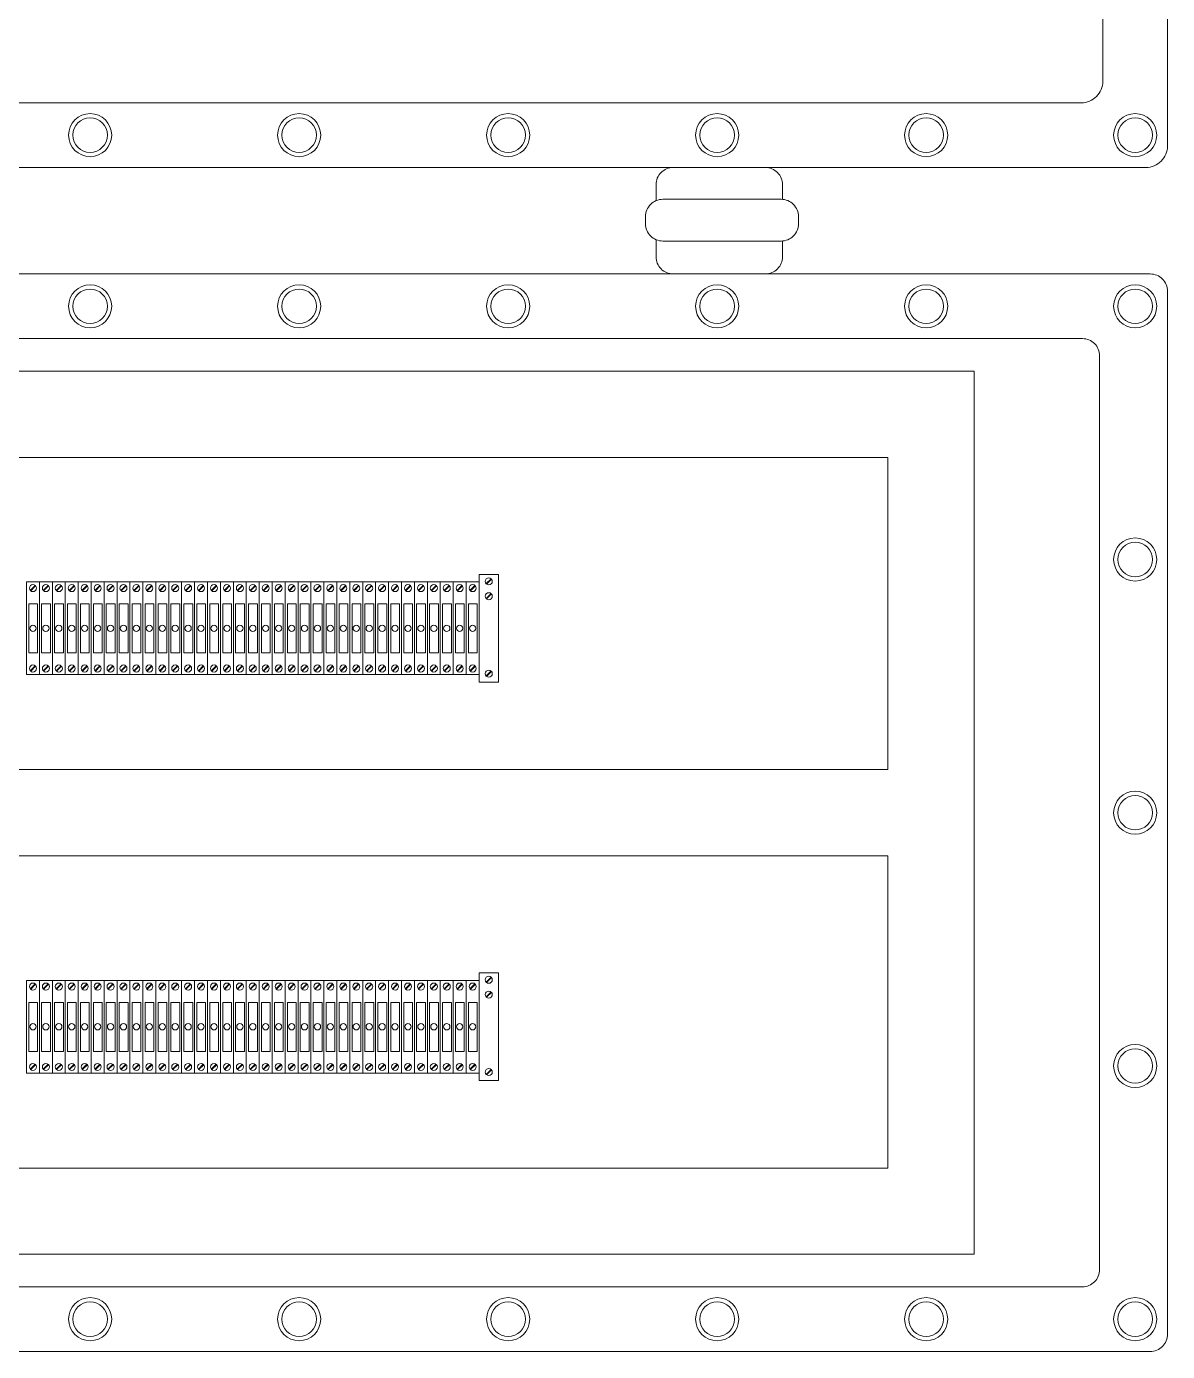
# Model space of a CAD drawing. Header units: millimetres. Extents: x 32721 to 103787, y 57624 to 127312.
# Drawn here: x 38838 to 39367, y 58596 to 59210 of the extents above; entities that cross this region are included whole.
import ezdxf

# ---------------------------------------------------------------- set-up
doc = ezdxf.new("R2010")
doc.units = ezdxf.units.MM
doc.header["$LTSCALE"] = 10
doc.layers.add('1轮廓实线层', color=7, linetype='Continuous', lineweight=18)

msp = doc.modelspace()

# ---------------------------------------------------------------- linework, layer by layer
at = {"layer": '1轮廓实线层'}
for p, q in [((38007.23, 59174.95), (39327.23, 59174.95)), ((38780.13, 59095.53), (39359.23, 59095.53)), ((38003.71, 59065.53), (39327.71, 59065.53)), ((38053.99, 59050.41), (39277.43, 59050.41)), ((39277.43, 58640.65), (39277.43, 59050.41)), ((38093.99, 59010.41), (39237.43, 59010.41)), ((39237.43, 58865.53), (39237.43, 59010.41)), ((39237.43, 58865.53), (38093.99, 58865.53)), ((39237.43, 58825.53), (38093.99, 58825.53)), ((39237.43, 58680.65), (39237.43, 58825.53)), ((39237.43, 58680.65), (38093.99, 58680.65)), ((39277.43, 58640.65), (38053.99, 58640.65)), ((38942.13, 58640.65), (39022.13, 58640.65)), ((38003.71, 58625.53), (39327.71, 58625.53)), ((37975.23, 58595.53), (39359.23, 58595.53))]:
    msp.add_line(p, q, dxfattribs=at)
at = {"layer": '1轮廓实线层', "lineweight": 13}
for p, q in [((39047.75, 58956.1), (39056.75, 58956.1)), ((39047.75, 58906.1), (39047.75, 58956.1)), ((39056.75, 58956.1), (39056.75, 58906.1)), ((38837.7, 58952.6), (38843.7, 58952.6)), ((38837.7, 58909.6), (38837.7, 58952.6)), ((38839.45, 58948.7), (38841.75, 58951)), ((38839.65, 58948.5), (38841.95, 58950.8)), ((38843.7, 58952.6), (38843.7, 58909.6)), ((38843.7, 58952.6), (38849.7, 58952.6)), ((38843.7, 58909.6), (38843.7, 58952.6)), ((38845.45, 58948.7), (38847.75, 58951)), ((38845.65, 58948.5), (38847.95, 58950.8)), ((38849.7, 58952.6), (38849.7, 58909.6)), ((38849.7, 58952.6), (38855.7, 58952.6)), ((38849.7, 58909.6), (38849.7, 58952.6)), ((38851.45, 58948.7), (38853.75, 58951)), ((38851.65, 58948.5), (38853.95, 58950.8)), ((38855.7, 58952.6), (38855.7, 58909.6)), ((38855.7, 58952.6), (38861.7, 58952.6)), ((38855.7, 58909.6), (38855.7, 58952.6)), ((38857.45, 58948.7), (38859.75, 58951)), ((38857.65, 58948.5), (38859.95, 58950.8)), ((38861.7, 58952.6), (38861.7, 58909.6)), ((38861.7, 58952.6), (38867.7, 58952.6)), ((38861.7, 58909.6), (38861.7, 58952.6)), ((38863.45, 58948.7), (38865.75, 58951)), ((38863.66, 58948.5), (38865.95, 58950.8)), ((38867.7, 58952.6), (38867.7, 58909.6)), ((38867.71, 58952.6), (38873.71, 58952.6)), ((38867.71, 58909.6), (38867.71, 58952.6)), ((38869.46, 58948.7), (38871.75, 58951)), ((38869.66, 58948.5), (38871.96, 58950.8)), ((38873.71, 58952.6), (38873.71, 58909.6)), ((38873.71, 58952.6), (38879.71, 58952.6)), ((38873.71, 58909.6), (38873.71, 58952.6)), ((38875.46, 58948.7), (38877.76, 58951)), ((38875.66, 58948.5), (38877.96, 58950.8)), ((38879.71, 58952.6), (38879.71, 58909.6)), ((38879.71, 58952.6), (38885.71, 58952.6)), ((38879.71, 58909.6), (38879.71, 58952.6)), ((38881.46, 58948.7), (38883.76, 58951)), ((38881.66, 58948.5), (38883.96, 58950.8)), ((38885.71, 58952.6), (38885.71, 58909.6)), ((38885.71, 58952.6), (38891.71, 58952.6)), ((38885.71, 58909.6), (38885.71, 58952.6)), ((38887.46, 58948.7), (38889.76, 58951)), ((38887.66, 58948.5), (38889.96, 58950.8)), ((38891.71, 58952.6), (38891.71, 58909.6)), ((38891.71, 58952.6), (38897.71, 58952.6)), ((38891.71, 58909.6), (38891.71, 58952.6)), ((38893.46, 58948.7), (38895.76, 58951)), ((38893.66, 58948.5), (38895.96, 58950.8)), ((38897.71, 58952.6), (38897.71, 58909.6)), ((38897.71, 58952.6), (38903.71, 58952.6)), ((38897.71, 58909.6), (38897.71, 58952.6)), ((38899.46, 58948.7), (38901.76, 58951)), ((38899.66, 58948.5), (38901.96, 58950.8)), ((38903.71, 58952.6), (38903.71, 58909.6)), ((38903.71, 58952.6), (38909.71, 58952.6)), ((38903.71, 58909.6), (38903.71, 58952.6)), ((38905.46, 58948.7), (38907.76, 58951)), ((38905.67, 58948.5), (38907.96, 58950.8)), ((38909.71, 58952.6), (38909.71, 58909.6)), ((38909.71, 58952.6), (38915.71, 58952.6)), ((38909.71, 58909.6), (38909.71, 58952.6)), ((38911.47, 58948.7), (38913.76, 58951)), ((38911.67, 58948.5), (38913.97, 58950.8)), ((38915.71, 58952.6), (38915.71, 58909.6)), ((38915.72, 58952.6), (38921.72, 58952.6)), ((38915.72, 58909.6), (38915.72, 58952.6)), ((38917.47, 58948.7), (38919.76, 58951)), ((38917.67, 58948.5), (38919.97, 58950.8)), ((38921.72, 58952.6), (38921.72, 58909.6)), ((38921.72, 58952.6), (38927.72, 58952.6)), ((38921.72, 58909.6), (38921.72, 58952.6)), ((38923.47, 58948.7), (38925.77, 58951)), ((38923.67, 58948.5), (38925.97, 58950.8)), ((38927.72, 58952.6), (38927.72, 58909.6)), ((38927.72, 58909.6), (38927.72, 58952.6)), ((38927.72, 58952.6), (38933.72, 58952.6)), ((38927.72, 58909.6), (38927.72, 58952.6)), ((38929.47, 58948.7), (38931.77, 58951)), ((38929.67, 58948.5), (38931.97, 58950.8)), ((38933.72, 58952.6), (38933.72, 58909.6)), ((38933.72, 58952.6), (38939.72, 58952.6)), ((38933.72, 58909.6), (38933.72, 58952.6)), ((38935.47, 58948.7), (38937.77, 58951)), ((38935.67, 58948.5), (38937.97, 58950.8)), ((38939.72, 58952.6), (38939.72, 58909.6)), ((38939.72, 58952.6), (38945.72, 58952.6)), ((38939.72, 58909.6), (38939.72, 58952.6)), ((38941.47, 58948.7), (38943.77, 58951)), ((38941.67, 58948.5), (38943.97, 58950.8)), ((38945.72, 58952.6), (38945.72, 58909.6)), ((38945.72, 58952.6), (38951.72, 58952.6)), ((38945.72, 58909.6), (38945.72, 58952.6)), ((38947.47, 58948.7), (38949.77, 58951)), ((38947.68, 58948.5), (38949.97, 58950.8)), ((38951.72, 58952.6), (38951.72, 58909.6)), ((38951.73, 58952.6), (38957.73, 58952.6)), ((38951.73, 58909.6), (38951.73, 58952.6)), ((38953.48, 58948.7), (38955.77, 58951)), ((38953.68, 58948.5), (38955.98, 58950.8)), ((38957.73, 58952.6), (38957.73, 58909.6)), ((38957.73, 58952.6), (38963.73, 58952.6)), ((38957.73, 58909.6), (38957.73, 58952.6)), ((38959.48, 58948.7), (38961.78, 58951)), ((38959.68, 58948.5), (38961.98, 58950.8)), ((38963.73, 58952.6), (38963.73, 58909.6)), ((38963.73, 58952.6), (38969.73, 58952.6)), ((38963.73, 58909.6), (38963.73, 58952.6)), ((38965.48, 58948.7), (38967.78, 58951)), ((38965.68, 58948.5), (38967.98, 58950.8)), ((38969.73, 58952.6), (38969.73, 58909.6)), ((38969.73, 58952.6), (38975.73, 58952.6)), ((38969.73, 58909.6), (38969.73, 58952.6)), ((38971.48, 58948.7), (38973.78, 58951)), ((38971.68, 58948.5), (38973.98, 58950.8)), ((38975.73, 58952.6), (38975.73, 58909.6)), ((38975.73, 58952.6), (38981.73, 58952.6)), ((38975.73, 58909.6), (38975.73, 58952.6)), ((38977.48, 58948.7), (38979.78, 58951)), ((38977.68, 58948.5), (38979.98, 58950.8)), ((38981.73, 58952.6), (38981.73, 58909.6)), ((38981.73, 58952.6), (38987.73, 58952.6)), ((38981.73, 58909.6), (38981.73, 58952.6)), ((38983.48, 58948.7), (38985.78, 58951)), ((38983.68, 58948.5), (38985.98, 58950.8)), ((38987.73, 58952.6), (38987.73, 58909.6)), ((38987.73, 58952.6), (38993.73, 58952.6)), ((38987.73, 58909.6), (38987.73, 58952.6)), ((38989.48, 58948.7), (38991.78, 58951)), ((38989.69, 58948.5), (38991.98, 58950.8)), ((38993.73, 58952.6), (38993.73, 58909.6)), ((38993.73, 58952.6), (38999.73, 58952.6)), ((38993.73, 58909.6), (38993.73, 58952.6)), ((38995.49, 58948.7), (38997.78, 58951)), ((38995.69, 58948.5), (38997.99, 58950.8)), ((38999.73, 58952.6), (38999.73, 58909.6)), ((38999.74, 58952.6), (39005.74, 58952.6)), ((38999.74, 58909.6), (38999.74, 58952.6)), ((39001.49, 58948.7), (39003.78, 58951)), ((39001.69, 58948.5), (39003.99, 58950.8)), ((39005.74, 58952.6), (39005.74, 58909.6)), ((39005.74, 58952.6), (39011.74, 58952.6)), ((39005.74, 58909.6), (39005.74, 58952.6)), ((39007.49, 58948.7), (39009.79, 58951)), ((39007.69, 58948.5), (39009.99, 58950.8)), ((39011.74, 58952.6), (39011.74, 58909.6)), ((39011.74, 58952.6), (39017.74, 58952.6)), ((39011.74, 58909.6), (39011.74, 58952.6)), ((39013.49, 58948.7), (39015.79, 58951)), ((39013.69, 58948.5), (39015.99, 58950.8)), ((39017.74, 58952.6), (39017.74, 58909.6)), ((39017.74, 58952.6), (39023.74, 58952.6)), ((39017.74, 58909.6), (39017.74, 58952.6)), ((39019.49, 58948.7), (39021.79, 58951)), ((39019.69, 58948.5), (39021.99, 58950.8)), ((39023.74, 58952.6), (39023.74, 58909.6)), ((39023.74, 58952.6), (39029.74, 58952.6)), ((39023.74, 58909.6), (39023.74, 58952.6)), ((39025.49, 58948.7), (39027.79, 58951)), ((39025.69, 58948.5), (39027.99, 58950.8)), ((39029.74, 58952.6), (39029.74, 58909.6)), ((39029.74, 58952.6), (39035.74, 58952.6)), ((39029.74, 58909.6), (39029.74, 58952.6)), ((39031.49, 58948.7), (39033.79, 58951)), ((39031.69, 58948.5), (39033.99, 58950.8)), ((39035.74, 58952.6), (39035.74, 58909.6)), ((39035.74, 58952.6), (39041.74, 58952.6)), ((39035.74, 58909.6), (39035.74, 58952.6)), ((39037.49, 58948.7), (39039.79, 58951)), ((39037.7, 58948.5), (39039.99, 58950.8)), ((39041.74, 58952.6), (39041.74, 58909.6)), ((39041.75, 58952.6), (39047.75, 58952.6)), ((39041.75, 58909.6), (39041.75, 58952.6)), ((39043.5, 58948.7), (39045.79, 58951)), ((39043.7, 58948.5), (39046, 58950.8)), ((39047.75, 58952.6), (39047.75, 58909.6)), ((39047.75, 58909.6), (39047.75, 58952.6)), ((39051, 58951.83), (39053.3, 58954.13)), ((39051.2, 58951.63), (39053.5, 58953.93)), ((39051, 58944.96), (39053.3, 58947.26)), ((39051.2, 58944.76), (39053.5, 58947.06)), ((38839.45, 58911.4), (38841.75, 58913.7)), ((38839.65, 58911.2), (38841.95, 58913.5)), ((38845.45, 58911.4), (38847.75, 58913.7)), ((38845.65, 58911.2), (38847.95, 58913.5)), ((38851.45, 58911.4), (38853.75, 58913.7)), ((38851.65, 58911.2), (38853.95, 58913.5)), ((38857.45, 58911.4), (38859.75, 58913.7)), ((38857.65, 58911.2), (38859.95, 58913.5)), ((38863.45, 58911.4), (38865.75, 58913.7)), ((38863.66, 58911.2), (38865.95, 58913.5)), ((38869.46, 58911.4), (38871.75, 58913.7)), ((38869.66, 58911.2), (38871.96, 58913.5)), ((38875.46, 58911.4), (38877.76, 58913.7)), ((38875.66, 58911.2), (38877.96, 58913.5)), ((38881.46, 58911.4), (38883.76, 58913.7)), ((38881.66, 58911.2), (38883.96, 58913.5)), ((38887.46, 58911.4), (38889.76, 58913.7)), ((38887.66, 58911.2), (38889.96, 58913.5)), ((38893.46, 58911.4), (38895.76, 58913.7)), ((38893.66, 58911.2), (38895.96, 58913.5)), ((38899.46, 58911.4), (38901.76, 58913.7)), ((38899.66, 58911.2), (38901.96, 58913.5)), ((38905.46, 58911.4), (38907.76, 58913.7)), ((38905.67, 58911.2), (38907.96, 58913.5)), ((38911.47, 58911.4), (38913.76, 58913.7)), ((38911.67, 58911.2), (38913.97, 58913.5)), ((38917.47, 58911.4), (38919.76, 58913.7)), ((38917.67, 58911.2), (38919.97, 58913.5)), ((38923.47, 58911.4), (38925.77, 58913.7)), ((38923.67, 58911.2), (38925.97, 58913.5)), ((38929.47, 58911.4), (38931.77, 58913.7)), ((38929.67, 58911.2), (38931.97, 58913.5)), ((38935.47, 58911.4), (38937.77, 58913.7)), ((38935.67, 58911.2), (38937.97, 58913.5)), ((38941.47, 58911.4), (38943.77, 58913.7)), ((38941.67, 58911.2), (38943.97, 58913.5)), ((38947.47, 58911.4), (38949.77, 58913.7)), ((38947.68, 58911.2), (38949.97, 58913.5)), ((38953.48, 58911.4), (38955.77, 58913.7)), ((38953.68, 58911.2), (38955.98, 58913.5)), ((38959.48, 58911.4), (38961.78, 58913.7)), ((38959.68, 58911.2), (38961.98, 58913.5)), ((38965.48, 58911.4), (38967.78, 58913.7)), ((38965.68, 58911.2), (38967.98, 58913.5)), ((38971.48, 58911.4), (38973.78, 58913.7)), ((38971.68, 58911.2), (38973.98, 58913.5)), ((38977.48, 58911.4), (38979.78, 58913.7)), ((38977.68, 58911.2), (38979.98, 58913.5)), ((38983.48, 58911.4), (38985.78, 58913.7)), ((38983.68, 58911.2), (38985.98, 58913.5)), ((38989.48, 58911.4), (38991.78, 58913.7)), ((38989.69, 58911.2), (38991.98, 58913.5)), ((38995.49, 58911.4), (38997.78, 58913.7)), ((38995.69, 58911.2), (38997.99, 58913.5)), ((39001.49, 58911.4), (39003.78, 58913.7)), ((39001.69, 58911.2), (39003.99, 58913.5)), ((39007.49, 58911.4), (39009.79, 58913.7)), ((39007.69, 58911.2), (39009.99, 58913.5)), ((39013.49, 58911.4), (39015.79, 58913.7)), ((39013.69, 58911.2), (39015.99, 58913.5)), ((39019.49, 58911.4), (39021.79, 58913.7)), ((39019.69, 58911.2), (39021.99, 58913.5)), ((39025.49, 58911.4), (39027.79, 58913.7)), ((39025.69, 58911.2), (39027.99, 58913.5)), ((39031.49, 58911.4), (39033.79, 58913.7)), ((39031.69, 58911.2), (39033.99, 58913.5)), ((39037.49, 58911.4), (39039.79, 58913.7)), ((39037.7, 58911.2), (39039.99, 58913.5)), ((39043.5, 58911.4), (39045.79, 58913.7)), ((39043.7, 58911.2), (39046, 58913.5)), ((38843.7, 58909.6), (38837.7, 58909.6)), ((38849.7, 58909.6), (38843.7, 58909.6)), ((38855.7, 58909.6), (38849.7, 58909.6)), ((38861.7, 58909.6), (38855.7, 58909.6)), ((38867.7, 58909.6), (38861.7, 58909.6)), ((38873.71, 58909.6), (38867.71, 58909.6)), ((38879.71, 58909.6), (38873.71, 58909.6)), ((38885.71, 58909.6), (38879.71, 58909.6)), ((38891.71, 58909.6), (38885.71, 58909.6)), ((38897.71, 58909.6), (38891.71, 58909.6)), ((38903.71, 58909.6), (38897.71, 58909.6)), ((38909.71, 58909.6), (38903.71, 58909.6)), ((38915.71, 58909.6), (38909.71, 58909.6)), ((38921.72, 58909.6), (38915.72, 58909.6)), ((38927.72, 58909.6), (38921.72, 58909.6)), ((38933.72, 58909.6), (38927.72, 58909.6)), ((38939.72, 58909.6), (38933.72, 58909.6)), ((38945.72, 58909.6), (38939.72, 58909.6)), ((38951.72, 58909.6), (38945.72, 58909.6)), ((38957.73, 58909.6), (38951.73, 58909.6)), ((38963.73, 58909.6), (38957.73, 58909.6)), ((38969.73, 58909.6), (38963.73, 58909.6)), ((38975.73, 58909.6), (38969.73, 58909.6)), ((38981.73, 58909.6), (38975.73, 58909.6)), ((38987.73, 58909.6), (38981.73, 58909.6)), ((38993.73, 58909.6), (38987.73, 58909.6)), ((38999.73, 58909.6), (38993.73, 58909.6)), ((39005.74, 58909.6), (38999.74, 58909.6)), ((39011.74, 58909.6), (39005.74, 58909.6)), ((39017.74, 58909.6), (39011.74, 58909.6)), ((39023.74, 58909.6), (39017.74, 58909.6)), ((39029.74, 58909.6), (39023.74, 58909.6)), ((39035.74, 58909.6), (39029.74, 58909.6)), ((39041.74, 58909.6), (39035.74, 58909.6)), ((39047.75, 58909.6), (39041.75, 58909.6)), ((39051, 58909.01), (39053.3, 58911.31)), ((39051.2, 58908.81), (39053.5, 58911.11)), ((39056.75, 58906.1), (39047.75, 58906.1)), ((39047.75, 58771.22), (39056.75, 58771.22)), ((39047.75, 58721.22), (39047.75, 58771.22)), ((39056.75, 58771.22), (39056.75, 58721.22)), ((38837.7, 58767.72), (38843.7, 58767.72)), ((38837.7, 58724.72), (38837.7, 58767.72)), ((38839.45, 58763.82), (38841.75, 58766.11)), ((38839.65, 58763.62), (38841.95, 58765.91)), ((38843.7, 58767.72), (38843.7, 58724.72)), ((38843.7, 58767.72), (38849.7, 58767.72)), ((38843.7, 58724.72), (38843.7, 58767.72)), ((38845.45, 58763.82), (38847.75, 58766.11)), ((38845.65, 58763.62), (38847.95, 58765.91)), ((38849.7, 58767.72), (38849.7, 58724.72)), ((38849.7, 58767.72), (38855.7, 58767.72)), ((38849.7, 58724.72), (38849.7, 58767.72)), ((38851.45, 58763.82), (38853.75, 58766.11)), ((38851.65, 58763.62), (38853.95, 58765.91)), ((38855.7, 58767.72), (38855.7, 58724.72)), ((38855.7, 58767.72), (38861.7, 58767.72)), ((38855.7, 58724.72), (38855.7, 58767.72)), ((38857.45, 58763.82), (38859.75, 58766.11)), ((38857.65, 58763.62), (38859.95, 58765.91)), ((38861.7, 58767.72), (38861.7, 58724.72)), ((38861.7, 58767.72), (38867.7, 58767.72)), ((38861.7, 58724.72), (38861.7, 58767.72)), ((38863.45, 58763.82), (38865.75, 58766.11)), ((38863.66, 58763.62), (38865.95, 58765.91)), ((38867.7, 58767.72), (38867.7, 58724.72)), ((38867.71, 58767.72), (38873.71, 58767.72)), ((38867.71, 58724.72), (38867.71, 58767.72)), ((38869.46, 58763.82), (38871.75, 58766.11)), ((38869.66, 58763.62), (38871.96, 58765.91)), ((38873.71, 58767.72), (38873.71, 58724.72)), ((38873.71, 58767.72), (38879.71, 58767.72)), ((38873.71, 58724.72), (38873.71, 58767.72)), ((38875.46, 58763.82), (38877.76, 58766.11)), ((38875.66, 58763.62), (38877.96, 58765.91)), ((38879.71, 58767.72), (38879.71, 58724.72)), ((38879.71, 58767.72), (38885.71, 58767.72)), ((38879.71, 58724.72), (38879.71, 58767.72)), ((38881.46, 58763.82), (38883.76, 58766.11)), ((38881.66, 58763.62), (38883.96, 58765.91)), ((38885.71, 58767.72), (38885.71, 58724.72)), ((38885.71, 58767.72), (38891.71, 58767.72)), ((38885.71, 58724.72), (38885.71, 58767.72)), ((38887.46, 58763.82), (38889.76, 58766.11)), ((38887.66, 58763.62), (38889.96, 58765.91)), ((38891.71, 58767.72), (38891.71, 58724.72)), ((38891.71, 58767.72), (38897.71, 58767.72)), ((38891.71, 58724.72), (38891.71, 58767.72)), ((38893.46, 58763.82), (38895.76, 58766.11)), ((38893.66, 58763.62), (38895.96, 58765.91)), ((38897.71, 58767.72), (38897.71, 58724.72)), ((38897.71, 58767.72), (38903.71, 58767.72)), ((38897.71, 58724.72), (38897.71, 58767.72)), ((38899.46, 58763.82), (38901.76, 58766.11)), ((38899.66, 58763.62), (38901.96, 58765.91)), ((38903.71, 58767.72), (38903.71, 58724.72)), ((38903.71, 58767.72), (38909.71, 58767.72)), ((38903.71, 58724.72), (38903.71, 58767.72)), ((38905.46, 58763.82), (38907.76, 58766.11)), ((38905.67, 58763.62), (38907.96, 58765.91)), ((38909.71, 58767.72), (38909.71, 58724.72)), ((38909.71, 58767.72), (38915.71, 58767.72)), ((38909.71, 58724.72), (38909.71, 58767.72)), ((38911.47, 58763.82), (38913.76, 58766.11)), ((38911.67, 58763.62), (38913.97, 58765.91)), ((38915.71, 58767.72), (38915.71, 58724.72)), ((38915.72, 58767.72), (38921.72, 58767.72)), ((38915.72, 58724.72), (38915.72, 58767.72)), ((38917.47, 58763.82), (38919.76, 58766.11)), ((38917.67, 58763.62), (38919.97, 58765.91)), ((38921.72, 58767.72), (38921.72, 58724.72)), ((38921.72, 58767.72), (38927.72, 58767.72)), ((38921.72, 58724.72), (38921.72, 58767.72)), ((38923.47, 58763.82), (38925.77, 58766.11)), ((38923.67, 58763.62), (38925.97, 58765.91)), ((38927.72, 58767.72), (38927.72, 58724.72)), ((38927.72, 58724.72), (38927.72, 58767.72)), ((38927.72, 58767.72), (38933.72, 58767.72)), ((38927.72, 58724.72), (38927.72, 58767.72)), ((38929.47, 58763.82), (38931.77, 58766.11)), ((38929.67, 58763.62), (38931.97, 58765.91)), ((38933.72, 58767.72), (38933.72, 58724.72)), ((38933.72, 58767.72), (38939.72, 58767.72)), ((38933.72, 58724.72), (38933.72, 58767.72)), ((38935.47, 58763.82), (38937.77, 58766.11)), ((38935.67, 58763.62), (38937.97, 58765.91)), ((38939.72, 58767.72), (38939.72, 58724.72)), ((38939.72, 58767.72), (38945.72, 58767.72)), ((38939.72, 58724.72), (38939.72, 58767.72)), ((38941.47, 58763.82), (38943.77, 58766.11)), ((38941.67, 58763.62), (38943.97, 58765.91)), ((38945.72, 58767.72), (38945.72, 58724.72)), ((38945.72, 58767.72), (38951.72, 58767.72)), ((38945.72, 58724.72), (38945.72, 58767.72)), ((38947.47, 58763.82), (38949.77, 58766.11)), ((38947.68, 58763.62), (38949.97, 58765.91)), ((38951.72, 58767.72), (38951.72, 58724.72)), ((38951.73, 58767.72), (38957.73, 58767.72)), ((38951.73, 58724.72), (38951.73, 58767.72)), ((38953.48, 58763.82), (38955.77, 58766.11)), ((38953.68, 58763.62), (38955.98, 58765.91)), ((38957.73, 58767.72), (38957.73, 58724.72)), ((38957.73, 58767.72), (38963.73, 58767.72)), ((38957.73, 58724.72), (38957.73, 58767.72)), ((38959.48, 58763.82), (38961.78, 58766.11)), ((38959.68, 58763.62), (38961.98, 58765.91)), ((38963.73, 58767.72), (38963.73, 58724.72)), ((38963.73, 58767.72), (38969.73, 58767.72)), ((38963.73, 58724.72), (38963.73, 58767.72)), ((38965.48, 58763.82), (38967.78, 58766.11)), ((38965.68, 58763.62), (38967.98, 58765.91)), ((38969.73, 58767.72), (38969.73, 58724.72)), ((38969.73, 58767.72), (38975.73, 58767.72)), ((38969.73, 58724.72), (38969.73, 58767.72)), ((38971.48, 58763.82), (38973.78, 58766.11)), ((38971.68, 58763.62), (38973.98, 58765.91)), ((38975.73, 58767.72), (38975.73, 58724.72)), ((38975.73, 58767.72), (38981.73, 58767.72)), ((38975.73, 58724.72), (38975.73, 58767.72)), ((38977.48, 58763.82), (38979.78, 58766.11)), ((38977.68, 58763.62), (38979.98, 58765.91)), ((38981.73, 58767.72), (38981.73, 58724.72)), ((38981.73, 58767.72), (38987.73, 58767.72)), ((38981.73, 58724.72), (38981.73, 58767.72)), ((38983.48, 58763.82), (38985.78, 58766.11)), ((38983.68, 58763.62), (38985.98, 58765.91)), ((38987.73, 58767.72), (38987.73, 58724.72)), ((38987.73, 58767.72), (38993.73, 58767.72)), ((38987.73, 58724.72), (38987.73, 58767.72)), ((38989.48, 58763.82), (38991.78, 58766.11)), ((38989.69, 58763.62), (38991.98, 58765.91)), ((38993.73, 58767.72), (38993.73, 58724.72)), ((38993.73, 58767.72), (38999.73, 58767.72)), ((38993.73, 58724.72), (38993.73, 58767.72)), ((38995.49, 58763.82), (38997.78, 58766.11)), ((38995.69, 58763.62), (38997.99, 58765.91)), ((38999.73, 58767.72), (38999.73, 58724.72)), ((38999.74, 58767.72), (39005.74, 58767.72)), ((38999.74, 58724.72), (38999.74, 58767.72)), ((39001.49, 58763.82), (39003.78, 58766.11)), ((39001.69, 58763.62), (39003.99, 58765.91)), ((39005.74, 58767.72), (39005.74, 58724.72)), ((39005.74, 58767.72), (39011.74, 58767.72)), ((39005.74, 58724.72), (39005.74, 58767.72)), ((39007.49, 58763.82), (39009.79, 58766.11)), ((39007.69, 58763.62), (39009.99, 58765.91)), ((39011.74, 58767.72), (39011.74, 58724.72)), ((39011.74, 58767.72), (39017.74, 58767.72)), ((39011.74, 58724.72), (39011.74, 58767.72)), ((39013.49, 58763.82), (39015.79, 58766.11)), ((39013.69, 58763.62), (39015.99, 58765.91)), ((39017.74, 58767.72), (39017.74, 58724.72)), ((39017.74, 58767.72), (39023.74, 58767.72)), ((39017.74, 58724.72), (39017.74, 58767.72)), ((39019.49, 58763.82), (39021.79, 58766.11)), ((39019.69, 58763.62), (39021.99, 58765.91)), ((39023.74, 58767.72), (39023.74, 58724.72)), ((39023.74, 58767.72), (39029.74, 58767.72)), ((39023.74, 58724.72), (39023.74, 58767.72)), ((39025.49, 58763.82), (39027.79, 58766.11)), ((39025.69, 58763.62), (39027.99, 58765.91)), ((39029.74, 58767.72), (39029.74, 58724.72)), ((39029.74, 58767.72), (39035.74, 58767.72)), ((39029.74, 58724.72), (39029.74, 58767.72)), ((39031.49, 58763.82), (39033.79, 58766.11)), ((39031.69, 58763.62), (39033.99, 58765.91)), ((39035.74, 58767.72), (39035.74, 58724.72)), ((39035.74, 58767.72), (39041.74, 58767.72)), ((39035.74, 58724.72), (39035.74, 58767.72)), ((39037.49, 58763.82), (39039.79, 58766.11)), ((39037.7, 58763.62), (39039.99, 58765.91)), ((39041.74, 58767.72), (39041.74, 58724.72)), ((39041.75, 58767.72), (39047.75, 58767.72)), ((39041.75, 58724.72), (39041.75, 58767.72)), ((39043.5, 58763.82), (39045.79, 58766.11)), ((39043.7, 58763.62), (39046, 58765.91)), ((39047.75, 58767.72), (39047.75, 58724.72)), ((39047.75, 58724.72), (39047.75, 58767.72)), ((39051, 58766.95), (39053.3, 58769.25)), ((39051.2, 58766.75), (39053.5, 58769.05)), ((39051, 58760.08), (39053.3, 58762.38)), ((39051.2, 58759.88), (39053.5, 58762.17)), ((38839.45, 58726.52), (38841.75, 58728.82)), ((38839.65, 58726.32), (38841.95, 58728.62)), ((38845.45, 58726.52), (38847.75, 58728.82)), ((38845.65, 58726.32), (38847.95, 58728.62)), ((38851.45, 58726.52), (38853.75, 58728.82)), ((38851.65, 58726.32), (38853.95, 58728.62)), ((38857.45, 58726.52), (38859.75, 58728.82)), ((38857.65, 58726.32), (38859.95, 58728.62)), ((38863.45, 58726.52), (38865.75, 58728.82)), ((38863.66, 58726.32), (38865.95, 58728.62)), ((38869.46, 58726.52), (38871.75, 58728.82)), ((38869.66, 58726.32), (38871.96, 58728.62)), ((38875.46, 58726.52), (38877.76, 58728.82)), ((38875.66, 58726.32), (38877.96, 58728.62)), ((38881.46, 58726.52), (38883.76, 58728.82)), ((38881.66, 58726.32), (38883.96, 58728.62)), ((38887.46, 58726.52), (38889.76, 58728.82)), ((38887.66, 58726.32), (38889.96, 58728.62)), ((38893.46, 58726.52), (38895.76, 58728.82)), ((38893.66, 58726.32), (38895.96, 58728.62)), ((38899.46, 58726.52), (38901.76, 58728.82)), ((38899.66, 58726.32), (38901.96, 58728.62)), ((38905.46, 58726.52), (38907.76, 58728.82)), ((38905.67, 58726.32), (38907.96, 58728.62)), ((38911.47, 58726.52), (38913.76, 58728.82)), ((38911.67, 58726.32), (38913.97, 58728.62)), ((38917.47, 58726.52), (38919.76, 58728.82)), ((38917.67, 58726.32), (38919.97, 58728.62)), ((38923.47, 58726.52), (38925.77, 58728.82)), ((38923.67, 58726.32), (38925.97, 58728.62)), ((38929.47, 58726.52), (38931.77, 58728.82)), ((38929.67, 58726.32), (38931.97, 58728.62)), ((38935.47, 58726.52), (38937.77, 58728.82)), ((38935.67, 58726.32), (38937.97, 58728.62)), ((38941.47, 58726.52), (38943.77, 58728.82)), ((38941.67, 58726.32), (38943.97, 58728.62)), ((38947.47, 58726.52), (38949.77, 58728.82)), ((38947.68, 58726.32), (38949.97, 58728.62)), ((38953.48, 58726.52), (38955.77, 58728.82)), ((38953.68, 58726.32), (38955.98, 58728.62)), ((38959.48, 58726.52), (38961.78, 58728.82)), ((38959.68, 58726.32), (38961.98, 58728.62)), ((38965.48, 58726.52), (38967.78, 58728.82)), ((38965.68, 58726.32), (38967.98, 58728.62)), ((38971.48, 58726.52), (38973.78, 58728.82)), ((38971.68, 58726.32), (38973.98, 58728.62)), ((38977.48, 58726.52), (38979.78, 58728.82)), ((38977.68, 58726.32), (38979.98, 58728.62)), ((38983.48, 58726.52), (38985.78, 58728.82)), ((38983.68, 58726.32), (38985.98, 58728.62)), ((38989.48, 58726.52), (38991.78, 58728.82)), ((38989.69, 58726.32), (38991.98, 58728.62)), ((38995.49, 58726.52), (38997.78, 58728.82)), ((38995.69, 58726.32), (38997.99, 58728.62)), ((39001.49, 58726.52), (39003.78, 58728.82)), ((39001.69, 58726.32), (39003.99, 58728.62)), ((39007.49, 58726.52), (39009.79, 58728.82)), ((39007.69, 58726.32), (39009.99, 58728.62)), ((39013.49, 58726.52), (39015.79, 58728.82)), ((39013.69, 58726.32), (39015.99, 58728.62)), ((39019.49, 58726.52), (39021.79, 58728.82)), ((39019.69, 58726.32), (39021.99, 58728.62)), ((39025.49, 58726.52), (39027.79, 58728.82)), ((39025.69, 58726.32), (39027.99, 58728.62)), ((39031.49, 58726.52), (39033.79, 58728.82)), ((39031.69, 58726.32), (39033.99, 58728.62)), ((39037.49, 58726.52), (39039.79, 58728.82)), ((39037.7, 58726.32), (39039.99, 58728.62)), ((39043.5, 58726.52), (39045.79, 58728.82)), ((39043.7, 58726.32), (39046, 58728.62)), ((38843.7, 58724.72), (38837.7, 58724.72)), ((38849.7, 58724.72), (38843.7, 58724.72)), ((38855.7, 58724.72), (38849.7, 58724.72)), ((38861.7, 58724.72), (38855.7, 58724.72)), ((38867.7, 58724.72), (38861.7, 58724.72)), ((38873.71, 58724.72), (38867.71, 58724.72)), ((38879.71, 58724.72), (38873.71, 58724.72)), ((38885.71, 58724.72), (38879.71, 58724.72)), ((38891.71, 58724.72), (38885.71, 58724.72)), ((38897.71, 58724.72), (38891.71, 58724.72)), ((38903.71, 58724.72), (38897.71, 58724.72)), ((38909.71, 58724.72), (38903.71, 58724.72)), ((38915.71, 58724.72), (38909.71, 58724.72)), ((38921.72, 58724.72), (38915.72, 58724.72)), ((38927.72, 58724.72), (38921.72, 58724.72)), ((38933.72, 58724.72), (38927.72, 58724.72)), ((38939.72, 58724.72), (38933.72, 58724.72)), ((38945.72, 58724.72), (38939.72, 58724.72)), ((38951.72, 58724.72), (38945.72, 58724.72)), ((38957.73, 58724.72), (38951.73, 58724.72)), ((38963.73, 58724.72), (38957.73, 58724.72)), ((38969.73, 58724.72), (38963.73, 58724.72)), ((38975.73, 58724.72), (38969.73, 58724.72)), ((38981.73, 58724.72), (38975.73, 58724.72)), ((38987.73, 58724.72), (38981.73, 58724.72)), ((38993.73, 58724.72), (38987.73, 58724.72)), ((38999.73, 58724.72), (38993.73, 58724.72)), ((39005.74, 58724.72), (38999.74, 58724.72)), ((39011.74, 58724.72), (39005.74, 58724.72)), ((39017.74, 58724.72), (39011.74, 58724.72)), ((39023.74, 58724.72), (39017.74, 58724.72)), ((39029.74, 58724.72), (39023.74, 58724.72)), ((39035.74, 58724.72), (39029.74, 58724.72)), ((39041.74, 58724.72), (39035.74, 58724.72)), ((39047.75, 58724.72), (39041.75, 58724.72)), ((39051, 58724.13), (39053.3, 58726.43)), ((39051.2, 58723.93), (39053.5, 58726.23)), ((39056.75, 58721.22), (39047.75, 58721.22))]:
    msp.add_line(p, q, dxfattribs=at)
at = {"layer": '1轮廓实线层'}
for points in [[(39357.23, 59144.95), (37977.23, 59144.95, -0.414214), (37967.23, 59154.95), (37967.23, 59934.95, -0.414214), (37977.23, 59944.95)], [(39357.23, 59944.95, -0.414214), (39367.23, 59934.95), (39367.23, 59154.95, -0.414214), (39357.23, 59144.95)], [(39327.23, 59914.95, -0.414214), (39337.23, 59904.95), (39337.23, 59184.95, -0.414214), (39327.23, 59174.95)], [(39188.58, 59130.14), (39188.58, 59136.95, 0.414214), (39180.58, 59144.95), (39137.85, 59144.95, 0.414214), (39129.85, 59136.95), (39129.85, 59129.53)], [(39129.85, 59111.44), (39129.85, 59103.53, 0.414214), (39137.85, 59095.53), (39180.58, 59095.53, 0.414214), (39188.58, 59103.53), (39188.58, 59110.83)], [(39359.23, 59095.53, -0.414214), (39367.23, 59087.53), (39367.23, 58603.53, -0.414214), (39359.23, 58595.53)], [(39327.71, 59065.53, -0.414214), (39335.71, 59057.53), (39335.71, 58633.53, -0.414214), (39327.71, 58625.53)]]:
    msp.add_lwpolyline(points, format="xyb", dxfattribs=at)
msp.add_lwpolyline([(39195.97, 59122.16, 0.414214), (39187.97, 59130.16), (39132.97, 59130.16, 0.414214), (39124.97, 59122.16), (39124.97, 59118.81, 0.414214), (39132.97, 59110.81), (39187.97, 59110.81, 0.414214), (39195.97, 59118.81)], format="xyb", close=True, dxfattribs=at)
at = {"layer": '1轮廓实线层', "lineweight": 13}
for points in [[(38838.73, 58942.43), (38842.81, 58942.43), (38842.81, 58919.67), (38838.73, 58919.67)], [(38844.73, 58942.43), (38848.82, 58942.43), (38848.82, 58919.67), (38844.73, 58919.67)], [(38850.74, 58942.43), (38854.82, 58942.43), (38854.82, 58919.67), (38850.74, 58919.67)], [(38856.74, 58942.43), (38860.82, 58942.43), (38860.82, 58919.67), (38856.74, 58919.67)], [(38862.74, 58942.43), (38866.82, 58942.43), (38866.82, 58919.67), (38862.74, 58919.67)], [(38868.74, 58942.43), (38872.82, 58942.43), (38872.82, 58919.67), (38868.74, 58919.67)], [(38874.74, 58942.43), (38878.82, 58942.43), (38878.82, 58919.67), (38874.74, 58919.67)], [(38880.74, 58942.43), (38884.82, 58942.43), (38884.82, 58919.67), (38880.74, 58919.67)], [(38886.74, 58942.43), (38890.82, 58942.43), (38890.82, 58919.67), (38886.74, 58919.67)], [(38892.75, 58942.43), (38896.83, 58942.43), (38896.83, 58919.67), (38892.75, 58919.67)], [(38898.75, 58942.43), (38902.83, 58942.43), (38902.83, 58919.67), (38898.75, 58919.67)], [(38904.75, 58942.43), (38908.83, 58942.43), (38908.83, 58919.67), (38904.75, 58919.67)], [(38910.75, 58942.43), (38914.83, 58942.43), (38914.83, 58919.67), (38910.75, 58919.67)], [(38916.75, 58942.43), (38920.83, 58942.43), (38920.83, 58919.67), (38916.75, 58919.67)], [(38922.75, 58942.43), (38926.83, 58942.43), (38926.83, 58919.67), (38922.75, 58919.67)], [(38928.75, 58942.43), (38932.84, 58942.43), (38932.84, 58919.67), (38928.75, 58919.67)], [(38934.76, 58942.43), (38938.84, 58942.43), (38938.84, 58919.67), (38934.76, 58919.67)], [(38940.76, 58942.43), (38944.84, 58942.43), (38944.84, 58919.67), (38940.76, 58919.67)], [(38946.76, 58942.43), (38950.84, 58942.43), (38950.84, 58919.67), (38946.76, 58919.67)], [(38952.76, 58942.43), (38956.84, 58942.43), (38956.84, 58919.67), (38952.76, 58919.67)], [(38958.76, 58942.43), (38962.84, 58942.43), (38962.84, 58919.67), (38958.76, 58919.67)], [(38964.76, 58942.43), (38968.84, 58942.43), (38968.84, 58919.67), (38964.76, 58919.67)], [(38970.76, 58942.43), (38974.84, 58942.43), (38974.84, 58919.67), (38970.76, 58919.67)], [(38976.77, 58942.43), (38980.85, 58942.43), (38980.85, 58919.67), (38976.77, 58919.67)], [(38982.77, 58942.43), (38986.85, 58942.43), (38986.85, 58919.67), (38982.77, 58919.67)], [(38988.77, 58942.43), (38992.85, 58942.43), (38992.85, 58919.67), (38988.77, 58919.67)], [(38994.77, 58942.43), (38998.85, 58942.43), (38998.85, 58919.67), (38994.77, 58919.67)], [(39000.77, 58942.43), (39004.85, 58942.43), (39004.85, 58919.67), (39000.77, 58919.67)], [(39006.77, 58942.43), (39010.85, 58942.43), (39010.85, 58919.67), (39006.77, 58919.67)], [(39012.77, 58942.43), (39016.85, 58942.43), (39016.85, 58919.67), (39012.77, 58919.67)], [(39018.77, 58942.43), (39022.86, 58942.43), (39022.86, 58919.67), (39018.77, 58919.67)], [(39024.78, 58942.43), (39028.86, 58942.43), (39028.86, 58919.67), (39024.78, 58919.67)], [(39030.78, 58942.43), (39034.86, 58942.43), (39034.86, 58919.67), (39030.78, 58919.67)], [(39036.78, 58942.43), (39040.86, 58942.43), (39040.86, 58919.67), (39036.78, 58919.67)], [(39042.78, 58942.43), (39046.86, 58942.43), (39046.86, 58919.67), (39042.78, 58919.67)], [(38838.73, 58757.55), (38842.81, 58757.55), (38842.81, 58734.79), (38838.73, 58734.79)], [(38844.73, 58757.55), (38848.82, 58757.55), (38848.82, 58734.79), (38844.73, 58734.79)], [(38850.74, 58757.55), (38854.82, 58757.55), (38854.82, 58734.79), (38850.74, 58734.79)], [(38856.74, 58757.55), (38860.82, 58757.55), (38860.82, 58734.79), (38856.74, 58734.79)], [(38862.74, 58757.55), (38866.82, 58757.55), (38866.82, 58734.79), (38862.74, 58734.79)], [(38868.74, 58757.55), (38872.82, 58757.55), (38872.82, 58734.79), (38868.74, 58734.79)], [(38874.74, 58757.55), (38878.82, 58757.55), (38878.82, 58734.79), (38874.74, 58734.79)], [(38880.74, 58757.55), (38884.82, 58757.55), (38884.82, 58734.79), (38880.74, 58734.79)], [(38886.74, 58757.55), (38890.82, 58757.55), (38890.82, 58734.79), (38886.74, 58734.79)], [(38892.75, 58757.55), (38896.83, 58757.55), (38896.83, 58734.79), (38892.75, 58734.79)], [(38898.75, 58757.55), (38902.83, 58757.55), (38902.83, 58734.79), (38898.75, 58734.79)], [(38904.75, 58757.55), (38908.83, 58757.55), (38908.83, 58734.79), (38904.75, 58734.79)], [(38910.75, 58757.55), (38914.83, 58757.55), (38914.83, 58734.79), (38910.75, 58734.79)], [(38916.75, 58757.55), (38920.83, 58757.55), (38920.83, 58734.79), (38916.75, 58734.79)], [(38922.75, 58757.55), (38926.83, 58757.55), (38926.83, 58734.79), (38922.75, 58734.79)], [(38928.75, 58757.55), (38932.84, 58757.55), (38932.84, 58734.79), (38928.75, 58734.79)], [(38934.76, 58757.55), (38938.84, 58757.55), (38938.84, 58734.79), (38934.76, 58734.79)], [(38940.76, 58757.55), (38944.84, 58757.55), (38944.84, 58734.79), (38940.76, 58734.79)], [(38946.76, 58757.55), (38950.84, 58757.55), (38950.84, 58734.79), (38946.76, 58734.79)], [(38952.76, 58757.55), (38956.84, 58757.55), (38956.84, 58734.79), (38952.76, 58734.79)], [(38958.76, 58757.55), (38962.84, 58757.55), (38962.84, 58734.79), (38958.76, 58734.79)], [(38964.76, 58757.55), (38968.84, 58757.55), (38968.84, 58734.79), (38964.76, 58734.79)], [(38970.76, 58757.55), (38974.84, 58757.55), (38974.84, 58734.79), (38970.76, 58734.79)], [(38976.77, 58757.55), (38980.85, 58757.55), (38980.85, 58734.79), (38976.77, 58734.79)], [(38982.77, 58757.55), (38986.85, 58757.55), (38986.85, 58734.79), (38982.77, 58734.79)], [(38988.77, 58757.55), (38992.85, 58757.55), (38992.85, 58734.79), (38988.77, 58734.79)], [(38994.77, 58757.55), (38998.85, 58757.55), (38998.85, 58734.79), (38994.77, 58734.79)], [(39000.77, 58757.55), (39004.85, 58757.55), (39004.85, 58734.79), (39000.77, 58734.79)], [(39006.77, 58757.55), (39010.85, 58757.55), (39010.85, 58734.79), (39006.77, 58734.79)], [(39012.77, 58757.55), (39016.85, 58757.55), (39016.85, 58734.79), (39012.77, 58734.79)], [(39018.77, 58757.55), (39022.86, 58757.55), (39022.86, 58734.79), (39018.77, 58734.79)], [(39024.78, 58757.55), (39028.86, 58757.55), (39028.86, 58734.79), (39024.78, 58734.79)], [(39030.78, 58757.55), (39034.86, 58757.55), (39034.86, 58734.79), (39030.78, 58734.79)], [(39036.78, 58757.55), (39040.86, 58757.55), (39040.86, 58734.79), (39036.78, 58734.79)], [(39042.78, 58757.55), (39046.86, 58757.55), (39046.86, 58734.79), (39042.78, 58734.79)]]:
    msp.add_lwpolyline(points, close=True, dxfattribs=at)
at = {"layer": '1轮廓实线层'}
for centre, radius in [((38867.23, 59159.95), 10), ((38867.23, 59159.95), 8), ((38964.23, 59159.95), 10), ((38964.23, 59159.95), 8), ((39061.23, 59159.95), 10), ((39061.23, 59159.95), 8), ((39158.23, 59159.95), 10), ((39158.23, 59159.95), 8), ((39255.23, 59159.95), 10), ((39255.23, 59159.95), 8), ((39352.23, 59159.95), 10), ((39352.23, 59159.95), 8), ((38867.23, 59080.53), 10), ((38867.23, 59080.53), 8), ((38964.23, 59080.53), 10), ((38964.23, 59080.53), 8), ((39061.23, 59080.53), 10), ((39061.23, 59080.53), 8), ((39158.23, 59080.53), 10), ((39158.23, 59080.53), 8), ((39255.23, 59080.53), 10), ((39255.23, 59080.53), 8), ((39352.23, 59080.53), 10), ((39352.23, 59080.53), 8), ((39352.23, 58963.03), 10), ((39352.23, 58963.03), 8), ((39352.23, 58845.53), 10), ((39352.23, 58845.53), 8), ((39352.23, 58728.03), 10), ((39352.23, 58728.03), 8), ((38867.23, 58610.53), 10), ((38867.23, 58610.53), 8), ((38964.23, 58610.53), 10), ((38964.23, 58610.53), 8), ((39061.23, 58610.53), 10), ((39061.23, 58610.53), 8), ((39158.23, 58610.53), 10), ((39158.23, 58610.53), 8), ((39255.23, 58610.53), 10), ((39255.23, 58610.53), 8), ((39352.23, 58610.53), 10), ((39352.23, 58610.53), 8)]:
    msp.add_circle(centre, radius, dxfattribs=at)
at = {"layer": '1轮廓实线层', "lineweight": 13}
for centre, radius in [((38840.7, 58949.75), 1.63), ((38846.7, 58949.75), 1.63), ((38852.7, 58949.75), 1.63), ((38858.7, 58949.75), 1.63), ((38864.7, 58949.75), 1.63), ((38870.71, 58949.75), 1.63), ((38876.71, 58949.75), 1.63), ((38882.71, 58949.75), 1.63), ((38888.71, 58949.75), 1.63), ((38894.71, 58949.75), 1.63), ((38900.71, 58949.75), 1.63), ((38906.71, 58949.75), 1.63), ((38912.71, 58949.75), 1.63), ((38918.72, 58949.75), 1.63), ((38924.72, 58949.75), 1.63), ((38930.72, 58949.75), 1.63), ((38936.72, 58949.75), 1.63), ((38942.72, 58949.75), 1.63), ((38948.72, 58949.75), 1.63), ((38954.73, 58949.75), 1.63), ((38960.73, 58949.75), 1.63), ((38966.73, 58949.75), 1.63), ((38972.73, 58949.75), 1.63), ((38978.73, 58949.75), 1.63), ((38984.73, 58949.75), 1.63), ((38990.73, 58949.75), 1.63), ((38996.73, 58949.75), 1.63), ((39002.74, 58949.75), 1.63), ((39008.74, 58949.75), 1.63), ((39014.74, 58949.75), 1.63), ((39020.74, 58949.75), 1.63), ((39026.74, 58949.75), 1.63), ((39032.74, 58949.75), 1.63), ((39038.74, 58949.75), 1.63), ((39044.75, 58949.75), 1.63), ((39052.25, 58952.88), 1.63), ((39052.25, 58946.01), 1.63), ((38840.7, 58931.1), 1.47), ((38846.7, 58931.1), 1.47), ((38852.7, 58931.1), 1.47), ((38858.7, 58931.1), 1.47), ((38864.7, 58931.1), 1.47), ((38870.71, 58931.1), 1.47), ((38876.71, 58931.1), 1.47), ((38882.71, 58931.1), 1.47), ((38888.71, 58931.1), 1.47), ((38894.71, 58931.1), 1.47), ((38900.71, 58931.1), 1.47), ((38906.71, 58931.1), 1.47), ((38912.71, 58931.1), 1.47), ((38918.72, 58931.1), 1.47), ((38924.72, 58931.1), 1.47), ((38930.72, 58931.1), 1.47), ((38936.72, 58931.1), 1.47), ((38942.72, 58931.1), 1.47), ((38948.72, 58931.1), 1.47), ((38954.73, 58931.1), 1.47), ((38960.73, 58931.1), 1.47), ((38966.73, 58931.1), 1.47), ((38972.73, 58931.1), 1.47), ((38978.73, 58931.1), 1.47), ((38984.73, 58931.1), 1.47), ((38990.73, 58931.1), 1.47), ((38996.73, 58931.1), 1.47), ((39002.74, 58931.1), 1.47), ((39008.74, 58931.1), 1.47), ((39014.74, 58931.1), 1.47), ((39020.74, 58931.1), 1.47), ((39026.74, 58931.1), 1.47), ((39032.74, 58931.1), 1.47), ((39038.74, 58931.1), 1.47), ((39044.75, 58931.1), 1.47), ((38840.7, 58912.45), 1.63), ((38846.7, 58912.45), 1.63), ((38852.7, 58912.45), 1.63), ((38858.7, 58912.45), 1.63), ((38864.7, 58912.45), 1.63), ((38870.71, 58912.45), 1.63), ((38876.71, 58912.45), 1.63), ((38882.71, 58912.45), 1.63), ((38888.71, 58912.45), 1.63), ((38894.71, 58912.45), 1.63), ((38900.71, 58912.45), 1.63), ((38906.71, 58912.45), 1.63), ((38912.71, 58912.45), 1.63), ((38918.72, 58912.45), 1.63), ((38924.72, 58912.45), 1.63), ((38930.72, 58912.45), 1.63), ((38936.72, 58912.45), 1.63), ((38942.72, 58912.45), 1.63), ((38948.72, 58912.45), 1.63), ((38954.73, 58912.45), 1.63), ((38960.73, 58912.45), 1.63), ((38966.73, 58912.45), 1.63), ((38972.73, 58912.45), 1.63), ((38978.73, 58912.45), 1.63), ((38984.73, 58912.45), 1.63), ((38990.73, 58912.45), 1.63), ((38996.73, 58912.45), 1.63), ((39002.74, 58912.45), 1.63), ((39008.74, 58912.45), 1.63), ((39014.74, 58912.45), 1.63), ((39020.74, 58912.45), 1.63), ((39026.74, 58912.45), 1.63), ((39032.74, 58912.45), 1.63), ((39038.74, 58912.45), 1.63), ((39044.75, 58912.45), 1.63), ((39052.25, 58910.06), 1.63), ((38840.7, 58764.87), 1.63), ((38846.7, 58764.87), 1.63), ((38852.7, 58764.87), 1.63), ((38858.7, 58764.87), 1.63), ((38864.7, 58764.87), 1.63), ((38870.71, 58764.87), 1.63), ((38876.71, 58764.87), 1.63), ((38882.71, 58764.87), 1.63), ((38888.71, 58764.87), 1.63), ((38894.71, 58764.87), 1.63), ((38900.71, 58764.87), 1.63), ((38906.71, 58764.87), 1.63), ((38912.71, 58764.87), 1.63), ((38918.72, 58764.87), 1.63), ((38924.72, 58764.87), 1.63), ((38930.72, 58764.87), 1.63), ((38936.72, 58764.87), 1.63), ((38942.72, 58764.87), 1.63), ((38948.72, 58764.87), 1.63), ((38954.73, 58764.87), 1.63), ((38960.73, 58764.87), 1.63), ((38966.73, 58764.87), 1.63), ((38972.73, 58764.87), 1.63), ((38978.73, 58764.87), 1.63), ((38984.73, 58764.87), 1.63), ((38990.73, 58764.87), 1.63), ((38996.73, 58764.87), 1.63), ((39002.74, 58764.87), 1.63), ((39008.74, 58764.87), 1.63), ((39014.74, 58764.87), 1.63), ((39020.74, 58764.87), 1.63), ((39026.74, 58764.87), 1.63), ((39032.74, 58764.87), 1.63), ((39038.74, 58764.87), 1.63), ((39044.75, 58764.87), 1.63), ((39052.25, 58768), 1.63), ((39052.25, 58761.13), 1.63), ((38840.7, 58746.22), 1.47), ((38846.7, 58746.22), 1.47), ((38852.7, 58746.22), 1.47), ((38858.7, 58746.22), 1.47), ((38864.7, 58746.22), 1.47), ((38870.71, 58746.22), 1.47), ((38876.71, 58746.22), 1.47), ((38882.71, 58746.22), 1.47), ((38888.71, 58746.22), 1.47), ((38894.71, 58746.22), 1.47), ((38900.71, 58746.22), 1.47), ((38906.71, 58746.22), 1.47), ((38912.71, 58746.22), 1.47), ((38918.72, 58746.22), 1.47), ((38924.72, 58746.22), 1.47), ((38930.72, 58746.22), 1.47), ((38936.72, 58746.22), 1.47), ((38942.72, 58746.22), 1.47), ((38948.72, 58746.22), 1.47), ((38954.73, 58746.22), 1.47), ((38960.73, 58746.22), 1.47), ((38966.73, 58746.22), 1.47), ((38972.73, 58746.22), 1.47), ((38978.73, 58746.22), 1.47), ((38984.73, 58746.22), 1.47), ((38990.73, 58746.22), 1.47), ((38996.73, 58746.22), 1.47), ((39002.74, 58746.22), 1.47), ((39008.74, 58746.22), 1.47), ((39014.74, 58746.22), 1.47), ((39020.74, 58746.22), 1.47), ((39026.74, 58746.22), 1.47), ((39032.74, 58746.22), 1.47), ((39038.74, 58746.22), 1.47), ((39044.75, 58746.22), 1.47), ((38840.7, 58727.57), 1.63), ((38846.7, 58727.57), 1.63), ((38852.7, 58727.57), 1.63), ((38858.7, 58727.57), 1.63), ((38864.7, 58727.57), 1.63), ((38870.71, 58727.57), 1.63), ((38876.71, 58727.57), 1.63), ((38882.71, 58727.57), 1.63), ((38888.71, 58727.57), 1.63), ((38894.71, 58727.57), 1.63), ((38900.71, 58727.57), 1.63), ((38906.71, 58727.57), 1.63), ((38912.71, 58727.57), 1.63), ((38918.72, 58727.57), 1.63), ((38924.72, 58727.57), 1.63), ((38930.72, 58727.57), 1.63), ((38936.72, 58727.57), 1.63), ((38942.72, 58727.57), 1.63), ((38948.72, 58727.57), 1.63), ((38954.73, 58727.57), 1.63), ((38960.73, 58727.57), 1.63), ((38966.73, 58727.57), 1.63), ((38972.73, 58727.57), 1.63), ((38978.73, 58727.57), 1.63), ((38984.73, 58727.57), 1.63), ((38990.73, 58727.57), 1.63), ((38996.73, 58727.57), 1.63), ((39002.74, 58727.57), 1.63), ((39008.74, 58727.57), 1.63), ((39014.74, 58727.57), 1.63), ((39020.74, 58727.57), 1.63), ((39026.74, 58727.57), 1.63), ((39032.74, 58727.57), 1.63), ((39038.74, 58727.57), 1.63), ((39044.75, 58727.57), 1.63), ((39052.25, 58725.18), 1.63)]:
    msp.add_circle(centre, radius, dxfattribs=at)

doc.saveas('drawing.dxf')
